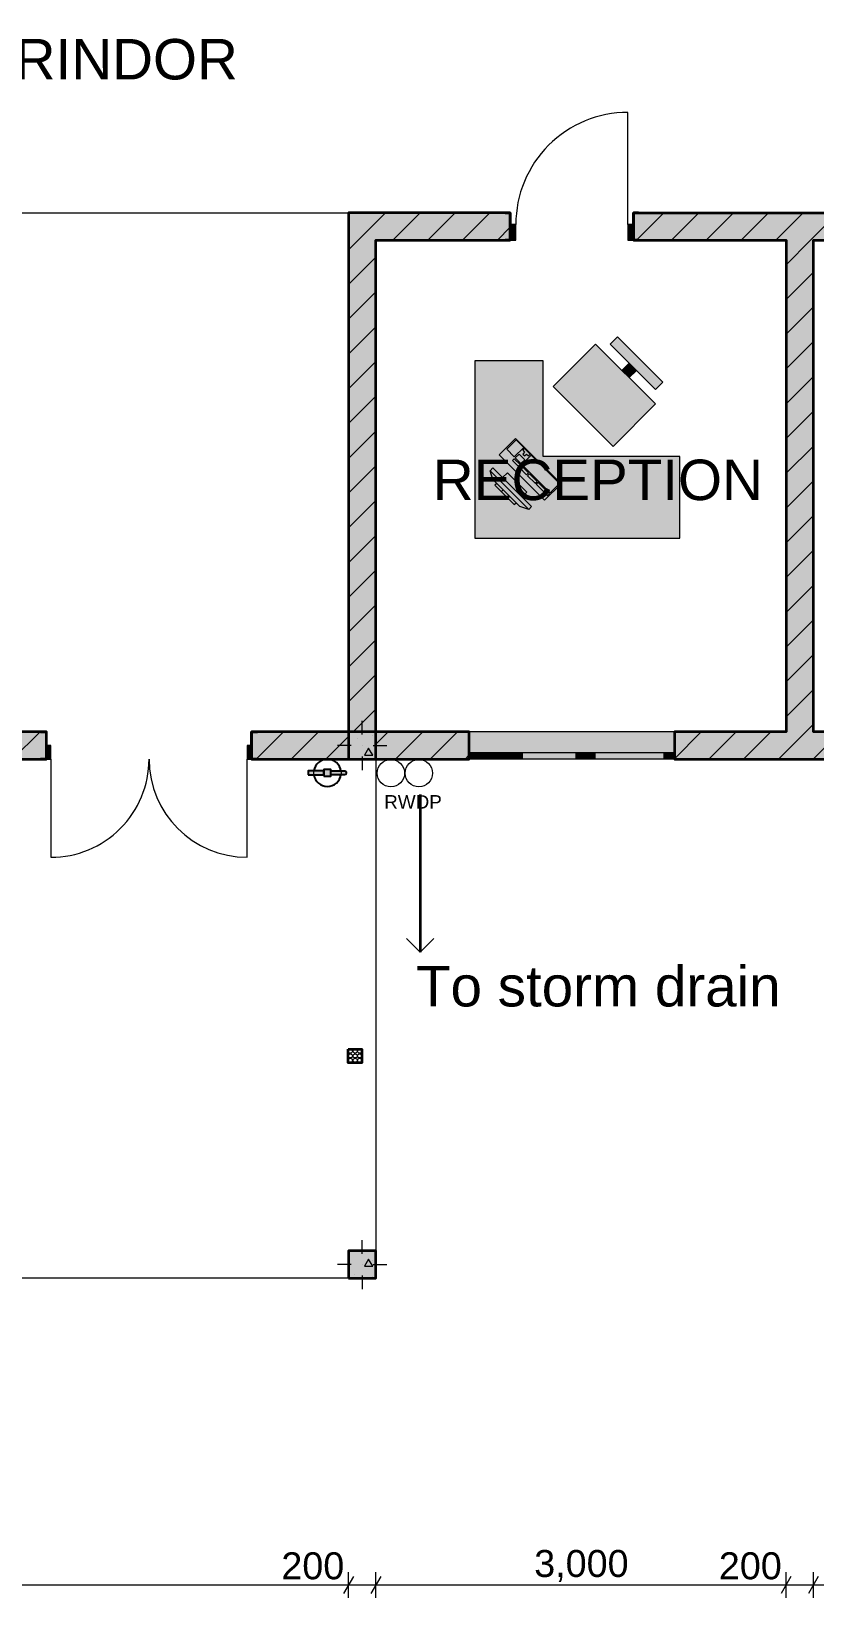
# Model space of a CAD drawing. Header units: millimetres. Extents: x 0.6 to 15.5, y 0.6 to 11.3.
# Drawn here: x 5.634 to 7.89, y 2.358 to 6.873 of the extents above; entities that cross this region are included whole.
import ezdxf

# ---------------------------------------------------------------- set-up
doc = ezdxf.new("R2010")
doc.units = ezdxf.units.MM
doc.layers.add('PDF_Geometry', color=7, linetype='Continuous', true_color=0x029e21)
doc.layers.add('PDF_Solid Fills', color=7, linetype='Continuous', true_color=0xffffff)
doc.layers.add('PDF_Text', color=7, linetype='Continuous')
doc.styles.add('PDF Arial-BoldMT', font='arial.ttf')
doc.styles.add('PDF ArialMT', font='arial.ttf')

msp = doc.modelspace()

# ---------------------------------------------------------------- hatches: boundary and pattern name
at = {"layer": 'PDF_Solid Fills', "transparency": 33554559}
for points in [[(6.5476, 6.3495), (7.0135, 6.3495), (7.0135, 6.316), (7.0135, 6.2708), (6.6264, 6.2708)], [(7.3679, 6.3495), (8.0736, 6.3495), (8.0736, 6.3042), (8.0736, 6.2708), (7.3679, 6.2708), (7.3679, 6.316)], [(6.9113, 5.4114), (6.9113, 5.9232), (7.1081, 5.9232), (7.1081, 5.6476), (7.5018, 5.6476), (7.5018, 5.4114)], [(7.0747, 5.5029), (7.0664, 5.4945), (7.0413, 5.5029), (7.0302, 5.514), (7.0246, 5.5084), (6.9689, 5.5641), (6.9745, 5.5697), (6.9634, 5.5808), (6.955, 5.6058), (6.9634, 5.6142), (6.9912, 5.5864), (7.0051, 5.6003), (7.0608, 5.5446), (7.0469, 5.5307)], [(5.3665, 4.8534), (5.6778, 4.8534), (5.6778, 4.8141), (5.6778, 4.7747), (5.3665, 4.7747)], [(6.5476, 4.8534), (6.5476, 4.7747), (6.2683, 4.7747), (6.2683, 4.8141), (6.2683, 4.8534)], [(6.8954, 4.8534), (6.8954, 4.7944), (6.8954, 4.7747), (6.6264, 4.7747), (6.6264, 4.8534)], [(6.8954, 4.7747), (6.8954, 4.7944), (6.8954, 4.8534), (7.486, 4.8534), (7.486, 4.7944), (7.486, 4.7747)], [(8.027, 4.8534), (8.027, 4.7944), (8.027, 4.7747), (7.486, 4.7747), (7.486, 4.7944), (7.486, 4.8534)], [(6.4314, 4.7294), (6.4314, 4.7412), (6.4767, 4.7412), (6.4767, 4.7452), (6.4964, 4.7452), (6.4964, 4.7401), (6.537, 4.7401), (6.5403, 4.7387), (6.5417, 4.7353), (6.5403, 4.732), (6.537, 4.7306), (6.4964, 4.7306), (6.4964, 4.7255), (6.4767, 4.7255), (6.4767, 4.7294)]]:
    msp.add_hatch(color=256, dxfattribs=at).paths.add_polyline_path(points)

# ---------------------------------------------------------------- linework, layer by layer
at = {"layer": 'PDF_Geometry', "color": 123, "lineweight": 18, "true_color": 0x71cebe}
msp.add_lwpolyline([(1.5082, 8.7905), (11.1146, 8.7905), (11.1146, 4.7747), (6.6264, 4.7747), (6.6264, 3.2786), (5.2878, 3.2786), (5.2878, 4.7747), (1.5082, 4.7747)], close=True, dxfattribs=at)
at = {"layer": 'PDF_Geometry', "color": 30, "lineweight": 18, "true_color": 0xff6600}
for points in [[(7.3521, 6.316), (7.3521, 6.6389, 0.414237), (7.0293, 6.316)], [(5.6904, 4.7747), (5.6904, 4.492, 0.414224), (5.9731, 4.7747, 0.414172), (6.2557, 4.492), (6.2557, 4.7747)]]:
    msp.add_lwpolyline(points, format="xyb", dxfattribs=at)
at = {"layer": 'PDF_Geometry', "color": 7, "lineweight": 13}
for points in [[(5.3665, 6.3495), (6.5476, 6.3495)], [(6.7935, 4.2576), (6.7541, 4.2182), (6.7147, 4.2576)], [(1.4842, 2.3951), (1.5082, 2.3951), (1.587, 2.3951), (3.0043, 2.3951), (3.083, 2.3951), (4.0279, 2.3951), (4.1067, 2.3951), (6.5476, 2.3951), (6.6264, 2.3951), (7.8075, 2.3951), (7.8862, 2.3951), (11.0358, 2.3951), (11.1146, 2.3951), (11.1386, 2.3951)], [(6.5618, 2.4197), (6.5334, 2.3705)], [(6.5476, 2.3582), (6.5476, 2.432)], [(6.6405, 2.4197), (6.6121, 2.3705)], [(6.6264, 2.3582), (6.6264, 2.432)], [(7.8216, 2.4197), (7.7933, 2.3705)], [(7.8075, 2.3582), (7.8075, 2.432)], [(7.9004, 2.4197), (7.872, 2.3705)], [(7.8862, 2.3582), (7.8862, 2.432)]]:
    msp.add_lwpolyline(points, dxfattribs=at)
at = {"layer": 'PDF_Geometry', "color": 7, "lineweight": 35}
for points in [[(7.0135, 6.3495), (7.0135, 6.316), (7.0135, 6.2708), (6.999, 6.2708), (7.0135, 6.2708), (7.0135, 6.316), (7.0135, 6.3495), (6.999, 6.3495), (7.0135, 6.3495), (6.5476, 6.3495), (6.5476, 4.8534), (6.2683, 4.8534)], [(7.3679, 6.3495), (7.3824, 6.3495), (7.3679, 6.3495), (7.3679, 6.316), (7.3679, 6.3495), (8.0736, 6.3495), (8.059, 6.3495), (8.0736, 6.3495), (8.0736, 6.3042), (8.0736, 6.2708), (8.0736, 6.3042), (8.0736, 6.3495)], [(7.3679, 6.2708), (7.3679, 6.316), (7.3679, 6.2708), (7.3824, 6.2708), (7.3679, 6.2708), (7.8075, 6.2708), (7.8075, 4.8534), (7.486, 4.8534), (7.486, 4.7944), (7.486, 4.7747)], [(6.6264, 4.7747), (6.8954, 4.7747), (6.8954, 4.7944), (6.8954, 4.8534), (6.6264, 4.8534), (6.6264, 6.2708), (7.0135, 6.2708)], [(7.486, 4.7944), (7.486, 4.7747), (8.027, 4.7747), (8.027, 4.7944), (8.027, 4.8534), (7.8862, 4.8534), (7.8862, 6.2708), (8.0736, 6.2708), (8.059, 6.2708), (8.0736, 6.2708)], [(5.3665, 4.7747), (5.6778, 4.7747), (5.6778, 4.8141), (5.6778, 4.8534), (5.3665, 4.8534)], [(5.6778, 4.7747), (5.6608, 4.7747), (5.6778, 4.7747), (5.6778, 4.8141), (5.6778, 4.8534), (5.6608, 4.8534), (5.6778, 4.8534)], [(6.2683, 4.7747), (6.2683, 4.8141), (6.2683, 4.7747), (6.2853, 4.7747), (6.2683, 4.7747), (6.5476, 4.7747)], [(6.8954, 4.7747), (6.8954, 4.7944)]]:
    msp.add_lwpolyline(points, dxfattribs=at)
at = {"layer": 'PDF_Geometry', "color": 21, "lineweight": 9, "true_color": 0xff9955}
for points in [[(6.6541, 6.3495), (6.6009, 6.2963), (6.5476, 6.243)], [(6.5539, 6.3495), (6.5507, 6.3464), (6.5476, 6.3433)], [(6.7543, 6.3495), (6.6756, 6.2708)], [(6.8546, 6.3495), (6.7758, 6.2708)], [(6.9548, 6.3495), (6.876, 6.2708)], [(7.4559, 6.3495), (7.3771, 6.2708)], [(7.5561, 6.3495), (7.4773, 6.2708)], [(7.6563, 6.3495), (7.5776, 6.2708)], [(7.7565, 6.3495), (7.6778, 6.2708)], [(7.8568, 6.3495), (7.778, 6.2708)], [(7.8075, 6.2), (7.8782, 6.2708), (7.957, 6.3495)], [(7.0135, 6.3081), (6.9762, 6.2708)], [(6.6264, 6.2216), (6.5476, 6.1428)], [(7.8075, 6.0998), (7.8862, 6.1785)], [(6.6264, 6.1213), (6.5476, 6.0426)], [(7.8075, 5.9996), (7.8862, 6.0783)], [(6.6264, 6.0211), (6.5476, 5.9423)], [(7.8075, 5.8994), (7.8862, 5.9781)], [(6.6264, 5.9209), (6.5476, 5.8421)], [(7.8075, 5.7991), (7.8862, 5.8779)], [(6.6264, 5.8207), (6.5476, 5.7419)], [(7.8075, 5.6989), (7.8862, 5.7777)], [(6.6264, 5.7205), (6.5476, 5.6417)], [(7.8075, 5.5987), (7.8862, 5.6774)], [(6.6264, 5.6202), (6.5476, 5.5415)], [(7.8075, 5.4985), (7.8862, 5.5772)], [(6.6264, 5.52), (6.5476, 5.4413)], [(7.8075, 5.3982), (7.8862, 5.477)], [(6.6264, 5.4198), (6.5476, 5.341)], [(7.8075, 5.298), (7.8862, 5.3768)], [(6.6264, 5.3195), (6.5476, 5.2408)], [(7.8075, 5.1978), (7.8862, 5.2766)], [(6.6264, 5.2194), (6.5476, 5.1406)], [(7.8075, 5.0976), (7.8862, 5.1763)], [(6.6264, 5.1191), (6.5476, 5.0404)], [(7.8075, 4.9974), (7.8862, 5.0761)], [(6.6264, 5.0189), (6.5476, 4.9402)], [(7.8075, 4.8971), (7.8862, 4.9759)], [(6.6264, 4.9187), (6.5611, 4.8534)], [(7.7853, 4.7747), (7.864, 4.8534), (7.8862, 4.8756)], [(5.6592, 4.8534), (5.5804, 4.7747)], [(6.3607, 4.8534), (6.282, 4.7747)], [(6.4609, 4.8534), (6.3821, 4.7747)], [(6.5476, 4.8399), (6.4824, 4.7747)], [(6.6614, 4.8534), (6.6264, 4.8184)], [(6.7616, 4.8534), (6.6828, 4.7747)], [(6.8618, 4.8534), (6.7831, 4.7747)], [(7.5633, 4.8534), (7.486, 4.7761)], [(7.6635, 4.8534), (7.5848, 4.7747)], [(7.7638, 4.8534), (7.685, 4.7747)], [(7.9642, 4.8534), (7.8855, 4.7747)], [(6.8954, 4.7869), (6.8833, 4.7747)]]:
    msp.add_lwpolyline(points, dxfattribs=at)
at = {"layer": 'PDF_Geometry', "color": 30, "lineweight": 20, "true_color": 0xff6600}
for points in [[(7.0135, 6.2708), (7.0293, 6.2708), (7.0293, 6.316), (7.0135, 6.316)], [(7.3679, 6.316), (7.3521, 6.316), (7.3521, 6.2708), (7.3679, 6.2708)], [(5.6778, 4.7747), (5.6904, 4.7747), (5.6904, 4.8141), (5.6778, 4.8141)], [(6.2683, 4.8141), (6.2557, 4.8141), (6.2557, 4.7747), (6.2683, 4.7747)], [(7.0135, 4.7944), (7.048, 4.7944), (7.048, 4.7747), (7.0135, 4.7747), (6.9791, 4.7747), (6.9791, 4.7944)], [(7.2301, 4.7944), (7.2568, 4.7944), (7.2568, 4.7747), (7.2301, 4.7747), (7.2033, 4.7747), (7.2033, 4.7944)]]:
    msp.add_lwpolyline(points, close=True, dxfattribs=at)
at = {"layer": 'PDF_Geometry', "lineweight": 20}
for points in [[(7.1366, 5.8486), (7.3092, 5.676), (7.4316, 5.7985), (7.259, 5.9711)], [(7.3217, 5.992), (7.3008, 5.9711), (7.4316, 5.8403), (7.4525, 5.8612)], [(6.9113, 5.4114), (7.5018, 5.4114), (7.5018, 5.6476), (7.1081, 5.6476), (7.1081, 5.9232), (6.9113, 5.9232)], [(7.3558, 5.8744), (7.3767, 5.8953), (7.3558, 5.9162), (7.3349, 5.8953)], [(7.1123, 5.521), (7.1596, 5.5683), (7.0288, 5.6991), (6.9814, 5.6518)], [(7.052, 5.6732), (7.0301, 5.695), (7.0032, 5.6681), (7.025, 5.6462)], [(7.0549, 5.638), (7.0385, 5.6543), (7.0277, 5.6435), (7.044, 5.6271)], [(7.1555, 5.5697), (7.0738, 5.6514), (7.0468, 5.6244), (7.1286, 5.5427)], [(7.071, 5.6542), (7.0547, 5.6705), (7.0493, 5.6651), (7.0547, 5.6597), (7.0494, 5.6543), (7.0548, 5.6488), (7.0602, 5.6542), (7.0657, 5.6488)], [(7.0747, 5.5029), (6.9634, 5.6142), (6.955, 5.6058), (7.0664, 5.4945)], [(7.0608, 5.5446), (7.0051, 5.6003), (6.9912, 5.5864), (7.0469, 5.5307)], [(7.0414, 5.6245), (7.025, 5.6408), (7.0196, 5.6354), (7.036, 5.6191)], [(7.0659, 5.5999), (7.0441, 5.6217), (7.0387, 5.6163), (7.0605, 5.5945)], [(7.0302, 5.514), (6.9745, 5.5697), (6.9689, 5.5641), (7.0246, 5.5084)], [(7.0904, 5.5754), (7.0686, 5.5972), (7.0632, 5.5918), (7.085, 5.57)], [(7.1149, 5.5508), (7.0931, 5.5727), (7.0877, 5.5673), (7.1096, 5.5455)], [(7.1259, 5.5399), (7.1204, 5.5454), (7.115, 5.54), (7.1205, 5.5345)]]:
    msp.add_lwpolyline(points, close=True, dxfattribs=at)
for points in [[(7.0664, 5.4945), (7.0413, 5.5029), (6.9634, 5.5808), (6.955, 5.6058)], [(6.9931, 5.5511), (6.9875, 5.5455)], [(7.0116, 5.5325), (7.006, 5.527)]]:
    msp.add_lwpolyline(points, dxfattribs=at)
at = {"layer": 'PDF_Geometry', "color": 1, "lineweight": 0}
for points in [[(6.587, 4.8456), (6.587, 4.8849)], [(6.5555, 4.8141), (6.5161, 4.8141)], [(6.587, 4.8141), (6.587, 4.8141)], [(6.6185, 4.8141), (6.6579, 4.8141)], [(6.587, 4.7826), (6.587, 4.7432)], [(6.587, 3.3495), (6.587, 3.3889)], [(6.5555, 3.318), (6.5161, 3.318)], [(6.587, 3.318), (6.587, 3.318)], [(6.6185, 3.318), (6.6579, 3.318)], [(6.587, 3.2865), (6.587, 3.2471)]]:
    msp.add_lwpolyline(points, dxfattribs=at)
at = {"layer": 'PDF_Geometry', "color": 7, "lineweight": 35}
msp.add_lwpolyline([(6.2853, 4.8534), (6.2683, 4.8534), (6.2683, 4.8141), (6.2683, 4.8534)], close=True, dxfattribs=at)
at = {"layer": 'PDF_Geometry', "color": 14, "lineweight": 35, "true_color": 0xa80f02}
for points in [[(6.5476, 4.7747), (6.6264, 4.7747), (6.6264, 4.8534), (6.5476, 4.8534)], [(6.5476, 3.2786), (6.6264, 3.2786), (6.6264, 3.3574), (6.5476, 3.3574)]]:
    msp.add_lwpolyline(points, close=True, dxfattribs=at)
at = {"layer": 'PDF_Geometry', "color": 54, "lineweight": 9, "true_color": 0x9f9f00}
for points in [[(6.5745, 4.8334), (6.5745, 4.8334)], [(6.6173, 4.8418), (6.6173, 4.8418)], [(6.6079, 4.8), (6.6079, 4.8)], [(6.6173, 4.7945), (6.6173, 4.7945)], [(6.6079, 3.3301), (6.6079, 3.3301)], [(6.6173, 3.3299), (6.6173, 3.3299)], [(6.5661, 3.2883), (6.5661, 3.2883)], [(6.6173, 3.2827), (6.6173, 3.2827)]]:
    msp.add_lwpolyline(points, dxfattribs=at)
at = {"layer": 'PDF_Geometry', "color": 30, "lineweight": 18, "true_color": 0xff6600}
for points in [[(7.486, 4.8534), (6.8954, 4.8534)], [(6.9249, 4.7944), (6.9791, 4.7944)], [(7.048, 4.7944), (7.2033, 4.7944)], [(7.2568, 4.7944), (7.4564, 4.7944)], [(7.486, 4.7747), (6.8954, 4.7747)], [(6.9791, 4.7747), (6.9249, 4.7747)], [(7.2033, 4.7747), (7.048, 4.7747)], [(7.4564, 4.7747), (7.2568, 4.7747)]]:
    msp.add_lwpolyline(points, dxfattribs=at)
at = {"layer": 'PDF_Geometry', "color": 54, "lineweight": 9, "true_color": 0x9f9f00}
for points in [[(6.6055, 4.8067), (6.5937, 4.7862), (6.6173, 4.7862)], [(6.6055, 3.3338), (6.5937, 3.3133), (6.6173, 3.3133)]]:
    msp.add_lwpolyline(points, close=True, dxfattribs=at)
at = {"layer": 'PDF_Geometry', "color": 30, "lineweight": 20, "true_color": 0xff6600}
for points in [[(6.8954, 4.7944), (6.9249, 4.7944), (6.9249, 4.7747), (6.8954, 4.7747)], [(7.486, 4.7747), (7.4564, 4.7747), (7.4564, 4.7944), (7.486, 4.7944)]]:
    msp.add_lwpolyline(points, dxfattribs=at)
at = {"layer": 'PDF_Geometry', "color": 216, "lineweight": 25, "true_color": 0x800080}
for points in [[(6.4314, 4.7294), (6.4767, 4.7294), (6.4767, 4.7412), (6.4314, 4.7412)], [(6.4767, 4.7255), (6.4964, 4.7255), (6.4964, 4.7452), (6.4767, 4.7452)]]:
    msp.add_lwpolyline(points, close=True, dxfattribs=at)
for points in [[(6.5257, 4.7401, 0.379626), (6.4866, 4.7747, 0.370725), (6.4476, 4.7412)], [(6.4964, 4.7306), (6.537, 4.7306, 0.412502), (6.5417, 4.7353, 0.415653), (6.537, 4.7401), (6.4964, 4.7401)], [(6.4476, 4.7294, 0.370286), (6.4866, 4.696, 0.3792), (6.5257, 4.7306)]]:
    msp.add_lwpolyline(points, format="xyb", dxfattribs=at)
at = {"layer": 'PDF_Geometry', "color": 5, "lineweight": 35}
msp.add_lwpolyline([(6.7541, 4.6732), (6.7541, 4.2182)], dxfattribs=at)
msp.add_lwpolyline([(6.5469, 3.9392), (6.5862, 3.9392), (6.5862, 3.8998), (6.5469, 3.8998)], close=True, dxfattribs=at)
at = {"layer": 'PDF_Geometry', "color": 7, "lineweight": 0}
msp.add_circle((6.4866, 4.7353), 0.0394, dxfattribs=at)
at = {"layer": 'PDF_Geometry', "color": 7, "lineweight": 13}
for centre, radius in [((6.6697, 4.7346), 0.0394), ((6.7503, 4.7346), 0.0394), ((6.553, 3.9333), 0.0059), ((6.5666, 3.9333), 0.0059), ((6.5796, 3.9333), 0.0059), ((6.553, 3.9195), 0.0059), ((6.553, 3.9068), 0.0059), ((6.5666, 3.9195), 0.0059), ((6.5666, 3.9068), 0.0059), ((6.5796, 3.9195), 0.0059), ((6.5796, 3.9068), 0.0059)]:
    msp.add_circle(centre, radius, dxfattribs=at)
at = {"layer": 'PDF_Solid Fills', "lineweight": 0, "transparency": 33554559}
for points in [[(6.6264, 4.8534), (6.5476, 4.8534), (6.6264, 6.2708), (6.5476, 6.3495)], [(7.0135, 6.2708), (7.0135, 6.316), (7.0293, 6.2708), (7.0293, 6.316)], [(7.3679, 6.316), (7.3679, 6.2708), (7.3521, 6.316), (7.3521, 6.2708)], [(7.8862, 4.8534), (7.8075, 4.8534), (7.8862, 6.2708), (7.8075, 6.2708)], [(7.1366, 5.8486), (7.259, 5.9711), (7.3092, 5.676), (7.4316, 5.7985)], [(7.3217, 5.992), (7.4525, 5.8612), (7.3008, 5.9711), (7.4316, 5.8403)], [(7.3558, 5.8744), (7.3349, 5.8953), (7.3767, 5.8953), (7.3558, 5.9162)], [(7.1123, 5.521), (6.9814, 5.6518), (7.1596, 5.5683), (7.0288, 5.6991)], [(6.5476, 4.7747), (6.5476, 4.8534), (6.6264, 4.7747), (6.6264, 4.8534)], [(5.6778, 4.7747), (5.6778, 4.8141), (5.6904, 4.7747), (5.6904, 4.8141)], [(6.2683, 4.8141), (6.2683, 4.7747), (6.2557, 4.8141), (6.2557, 4.7747)], [(6.8954, 4.7944), (6.9249, 4.7944), (6.8954, 4.7747), (6.9249, 4.7747)], [(6.9791, 4.7747), (6.9249, 4.7747), (6.9791, 4.7944), (6.9249, 4.7944)], [(7.0135, 4.7747), (6.9791, 4.7747), (7.0135, 4.7944), (6.9791, 4.7944)], [(7.0135, 4.7944), (7.048, 4.7944), (7.0135, 4.7747), (7.048, 4.7747)], [(7.2033, 4.7747), (7.048, 4.7747), (7.2033, 4.7944), (7.048, 4.7944)], [(7.2301, 4.7747), (7.2033, 4.7747), (7.2301, 4.7944), (7.2033, 4.7944)], [(7.2301, 4.7944), (7.2568, 4.7944), (7.2301, 4.7747), (7.2568, 4.7747)], [(7.4564, 4.7747), (7.2568, 4.7747), (7.4564, 4.7944), (7.2568, 4.7944)], [(7.486, 4.7747), (7.4564, 4.7747), (7.486, 4.7944), (7.4564, 4.7944)], [(6.5476, 3.2786), (6.5476, 3.3574), (6.6264, 3.2786), (6.6264, 3.3574)]]:
    msp.add_solid(points, dxfattribs=at)

# ---------------------------------------------------------------- texts
at = {"layer": 'PDF_Text', "color": 173, "true_color": 0x5555ff, "char_height": 0.11663, "attachment_point": 4, "style": 'PDF Arial-BoldMT'}
for s, insert in [('CORRINDOR', (5.2243, 6.7913)), ('RECEPTION', (6.7904, 5.579))]:
    msp.add_mtext(s, dxfattribs=dict(at, insert=insert))
at = {"layer": 'PDF_Text', "attachment_point": 4}
for s, insert, char_height, style in [('RWDP', (6.6503, 4.6517), 0.03888, 'PDF Arial-BoldMT'), ('To storm drain', (6.7418, 4.1196), 0.116625, 'PDF Arial-BoldMT'), ('200', (6.3541, 2.4495), 0.07775, 'PDF ArialMT'), ('3,000', (7.0823, 2.4495), 0.07775, 'PDF ArialMT'), ('200', (7.614, 2.4495), 0.07775, 'PDF ArialMT')]:
    msp.add_mtext(s, dxfattribs=dict(at, insert=insert, char_height=char_height, style=style))

doc.saveas('drawing.dxf')
